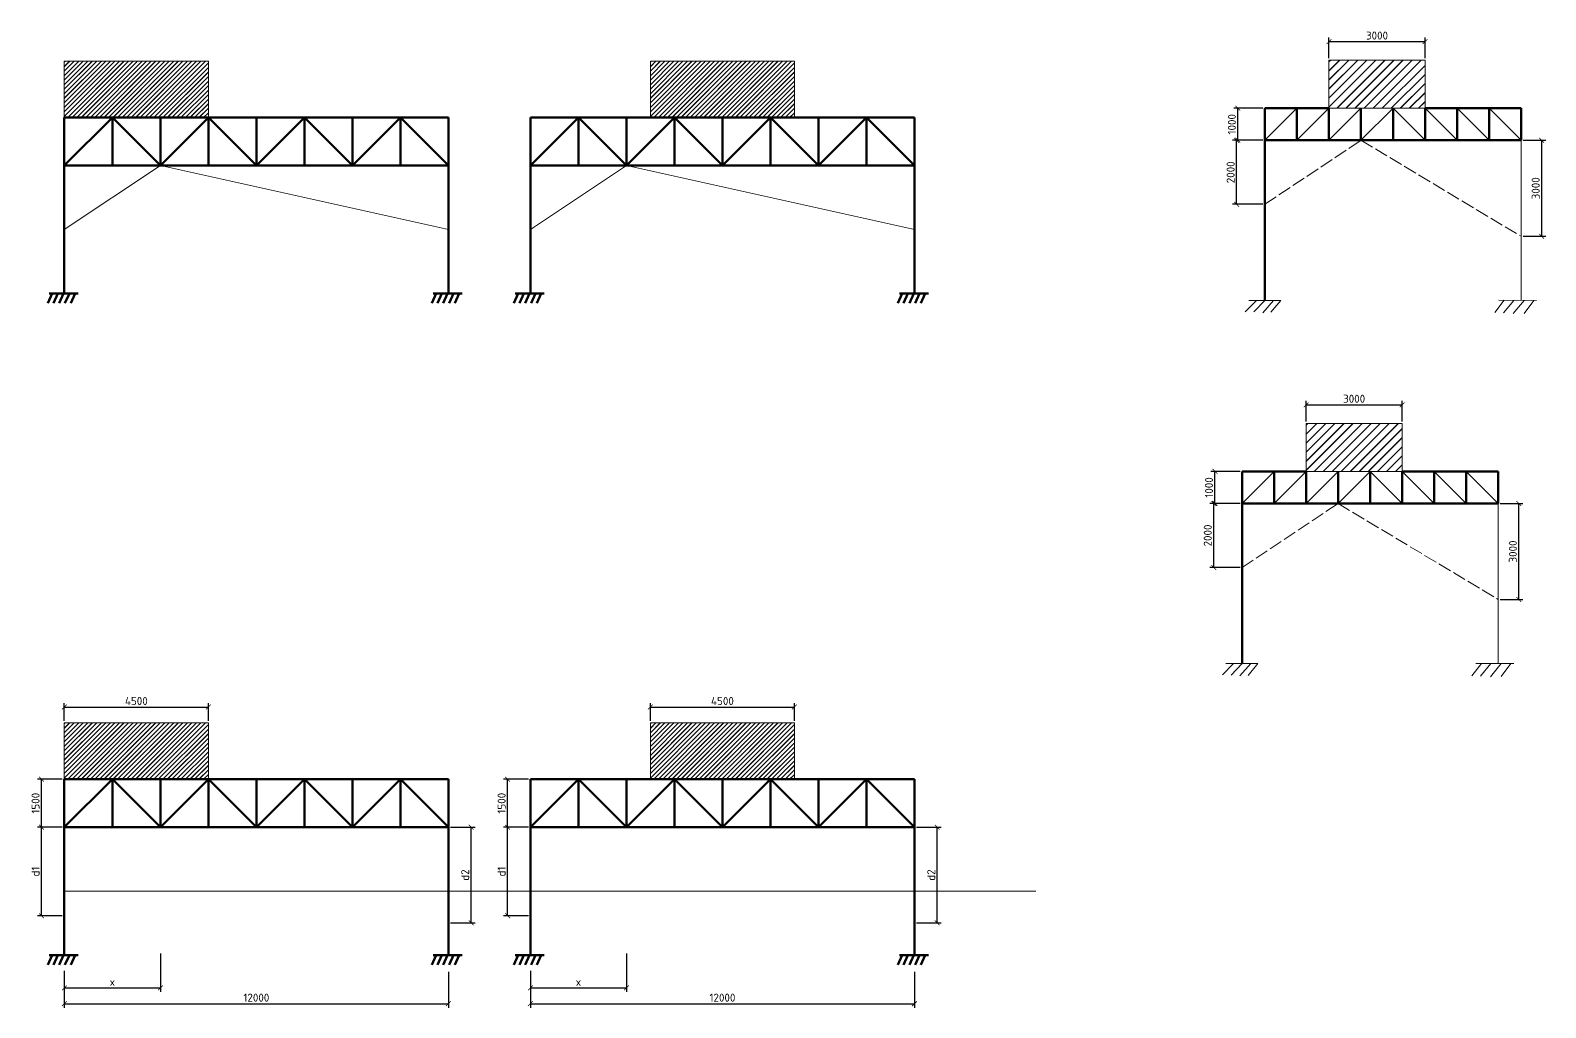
# Model space of a CAD drawing. Header units: millimetres. Extents: x 0 to 4970, y -594 to 1412.
# Drawn here: x 2121.5 to 2595, y 696 to 1001.3 of the extents above; entities that cross this region are included whole.
import ezdxf

# ---------------------------------------------------------------- set-up
doc = ezdxf.new("R2010")
doc.units = ezdxf.units.MM
doc.header["$LTSCALE"] = 0.35
doc.header["$PDMODE"] = 3
doc.linetypes.add('ACAD_ISO02W100', pattern=[15, 12, -3])
doc.layers.get('0').update_dxf_attribs({"lineweight": 50})
doc.layers.add('0.35', color=7, linetype='Continuous', lineweight=35)
doc.layers.add('Kich Thuoc', color=1, linetype='Continuous', lineweight=20)
doc.styles.get("Standard").update_dxf_attribs({"font": 'isocpeur.ttf'})
doc.dimstyles.new('Dim100', dxfattribs={"dimtxt": 2.5, "dimasz": 1.5, "dimexe": 1.25, "dimexo": 0.625, "dimtad": 1, "dimlfac": 100, "dimtxsty": 'Standard', "dimblk": 'ARCHTICK', "dimcen": 2.5, "dimadec": 0, "dimazin": 0, "dimtfac": 1, "dimtmove": 0, "dimatfit": 3, "dimfxl": 1, "dimarcsym": 0})

# ---------------------------------------------------------------- blocks, each defined once
blk = doc.blocks.new('_ArchTick')
at = {"color": 0, "linetype": 'ByBlock', "const_width": 0.15}
blk.add_lwpolyline([(-0.5, -0.5), (0.5, 0.5)], dxfattribs=at)
blk = doc.blocks.new('*D2479')
at = {"layer": 'Defpoints', "color": 0}
for p in [(2125.06, 767.37), (2132.17, 767.37), (2132.17, 752.37)]:
    blk.add_point(p, dxfattribs=at)
at = {"layer": 'Kich Thuoc', "color": 0, "lineweight": -2}
for p, q in [((2131.54, 767.37), (2123.81, 767.37)), ((2125.06, 752.37), (2125.06, 767.37)), ((2131.54, 752.37), (2123.81, 752.37))]:
    blk.add_line(p, q, dxfattribs=at)
at = {"layer": 'Kich Thuoc', "color": 0, "lineweight": -2, "xscale": 1.5, "yscale": 1.5, "zscale": 1.5}
for p, rotation in [((2125.06, 767.37), 90), ((2125.06, 752.37), 270)]:
    blk.add_blockref('_ArchTick', p, dxfattribs=dict(at, rotation=rotation))
at = {"layer": 'Kich Thuoc', "color": 0, "insert": (2123.18, 759.87), "char_height": 2.5, "attachment_point": 5, "rotation": 90}
blk.add_mtext('1500', dxfattribs=at)
blk = doc.blocks.new('*D2474')
at = {"layer": 'Defpoints', "color": 0}
for p in [(2132.17, 707.86), (2252.17, 707.86), (2252.17, 697.24)]:
    blk.add_point(p, dxfattribs=at)
at = {"layer": 'Kich Thuoc', "color": 0, "lineweight": -2}
for p, q in [((2132.17, 707.23), (2132.17, 695.99)), ((2252.17, 707.23), (2252.17, 695.99)), ((2132.17, 697.24), (2252.17, 697.24))]:
    blk.add_line(p, q, dxfattribs=at)
at = {"layer": 'Kich Thuoc', "color": 0, "lineweight": -2, "xscale": 1.5, "yscale": 1.5, "zscale": 1.5, "rotation": 180}
blk.add_blockref('_ArchTick', (2132.17, 697.24), dxfattribs=at)
at = {"layer": 'Kich Thuoc', "color": 0, "lineweight": -2, "xscale": 1.5, "yscale": 1.5, "zscale": 1.5}
blk.add_blockref('_ArchTick', (2252.17, 697.24), dxfattribs=at)
at = {"layer": 'Kich Thuoc', "color": 0, "insert": (2192.17, 699.12), "char_height": 2.5, "attachment_point": 5}
blk.add_mtext('12000', dxfattribs=at)
blk = doc.blocks.new('*D2475')
at = {"layer": 'Defpoints', "color": 0}
for p in [(2125.06, 752.37), (2132.17, 752.37), (2132.17, 724.7)]:
    blk.add_point(p, dxfattribs=at)
at = {"layer": 'Kich Thuoc', "color": 0, "lineweight": -2}
for p, q in [((2131.54, 752.37), (2123.81, 752.37)), ((2125.06, 724.7), (2125.06, 752.37)), ((2131.54, 724.7), (2123.81, 724.7))]:
    blk.add_line(p, q, dxfattribs=at)
at = {"layer": 'Kich Thuoc', "color": 0, "lineweight": -2, "xscale": 1.5, "yscale": 1.5, "zscale": 1.5}
for p, rotation in [((2125.06, 752.37), 90), ((2125.06, 724.7), 270)]:
    blk.add_blockref('_ArchTick', p, dxfattribs=dict(at, rotation=rotation))
at = {"layer": 'Kich Thuoc', "color": 0, "insert": (2123.18, 738.53), "char_height": 2.5, "attachment_point": 5, "rotation": 90}
blk.add_mtext('d1', dxfattribs=at)
blk = doc.blocks.new('*D2476')
at = {"layer": 'Defpoints', "color": 0}
for p in [(2162.17, 713.55), (2132.17, 708.13), (2162.17, 702.19)]:
    blk.add_point(p, dxfattribs=at)
at = {"layer": 'Kich Thuoc', "color": 0, "lineweight": -2}
for p, q in [((2162.17, 712.92), (2162.17, 700.94)), ((2132.17, 707.5), (2132.17, 700.94)), ((2132.17, 702.19), (2162.17, 702.19))]:
    blk.add_line(p, q, dxfattribs=at)
at = {"layer": 'Kich Thuoc', "color": 0, "lineweight": -2, "xscale": 1.5, "yscale": 1.5, "zscale": 1.5, "rotation": 180}
blk.add_blockref('_ArchTick', (2132.17, 702.19), dxfattribs=at)
at = {"layer": 'Kich Thuoc', "color": 0, "lineweight": -2, "xscale": 1.5, "yscale": 1.5, "zscale": 1.5}
blk.add_blockref('_ArchTick', (2162.17, 702.19), dxfattribs=at)
at = {"layer": 'Kich Thuoc', "color": 0, "insert": (2147.17, 704.06), "char_height": 2.5, "attachment_point": 5}
blk.add_mtext('x', dxfattribs=at)
blk = doc.blocks.new('*D2477')
at = {"layer": 'Defpoints', "color": 0}
for p in [(2252.17, 752.37), (2259.28, 752.37), (2252.17, 722.49)]:
    blk.add_point(p, dxfattribs=at)
at = {"layer": 'Kich Thuoc', "color": 0, "lineweight": -2}
for p, q in [((2252.79, 752.37), (2260.53, 752.37)), ((2259.28, 722.49), (2259.28, 752.37)), ((2252.79, 722.49), (2260.53, 722.49))]:
    blk.add_line(p, q, dxfattribs=at)
at = {"layer": 'Kich Thuoc', "color": 0, "lineweight": -2, "xscale": 1.5, "yscale": 1.5, "zscale": 1.5}
for p, rotation in [((2259.28, 752.37), 90), ((2259.28, 722.49), 270)]:
    blk.add_blockref('_ArchTick', p, dxfattribs=dict(at, rotation=rotation))
at = {"layer": 'Kich Thuoc', "color": 0, "insert": (2257.41, 737.43), "char_height": 2.5, "attachment_point": 5, "rotation": 90}
blk.add_mtext('d2', dxfattribs=at)
blk = doc.blocks.new('*D2478')
at = {"layer": 'Defpoints', "color": 0}
for p in [(2177.17, 789.92), (2132.17, 784.94), (2177.17, 784.94)]:
    blk.add_point(p, dxfattribs=at)
at = {"layer": 'Kich Thuoc', "color": 0, "lineweight": -2}
for p, q in [((2132.17, 785.56), (2132.17, 791.17)), ((2177.17, 785.56), (2177.17, 791.17)), ((2132.17, 789.92), (2177.17, 789.92))]:
    blk.add_line(p, q, dxfattribs=at)
at = {"layer": 'Kich Thuoc', "color": 0, "lineweight": -2, "xscale": 1.5, "yscale": 1.5, "zscale": 1.5, "rotation": 180}
blk.add_blockref('_ArchTick', (2132.17, 789.92), dxfattribs=at)
at = {"layer": 'Kich Thuoc', "color": 0, "lineweight": -2, "xscale": 1.5, "yscale": 1.5, "zscale": 1.5}
blk.add_blockref('_ArchTick', (2177.17, 789.92), dxfattribs=at)
at = {"layer": 'Kich Thuoc', "color": 0, "insert": (2154.67, 791.8), "char_height": 2.5, "attachment_point": 5}
blk.add_mtext('4500', dxfattribs=at)
blk = doc.blocks.new('*D2484')
at = {"layer": 'Defpoints', "color": 0}
for p in [(2270.68, 767.37), (2277.79, 767.37), (2277.79, 752.37)]:
    blk.add_point(p, dxfattribs=at)
at = {"layer": 'Kich Thuoc', "color": 0, "lineweight": -2}
for p, q in [((2277.17, 767.37), (2269.43, 767.37)), ((2270.68, 752.37), (2270.68, 767.37)), ((2277.17, 752.37), (2269.43, 752.37))]:
    blk.add_line(p, q, dxfattribs=at)
at = {"layer": 'Kich Thuoc', "color": 0, "lineweight": -2, "xscale": 1.5, "yscale": 1.5, "zscale": 1.5}
for p, rotation in [((2270.68, 767.37), 90), ((2270.68, 752.37), 270)]:
    blk.add_blockref('_ArchTick', p, dxfattribs=dict(at, rotation=rotation))
at = {"layer": 'Kich Thuoc', "color": 0, "insert": (2268.8, 759.87), "char_height": 2.5, "attachment_point": 5, "rotation": 90}
blk.add_mtext('1500', dxfattribs=at)
blk = doc.blocks.new('*D2480')
at = {"layer": 'Defpoints', "color": 0}
for p in [(2277.79, 707.86), (2397.79, 707.86), (2397.79, 697.24)]:
    blk.add_point(p, dxfattribs=at)
at = {"layer": 'Kich Thuoc', "color": 0, "lineweight": -2}
for p, q in [((2277.79, 707.23), (2277.79, 695.99)), ((2397.79, 707.23), (2397.79, 695.99)), ((2277.79, 697.24), (2397.79, 697.24))]:
    blk.add_line(p, q, dxfattribs=at)
at = {"layer": 'Kich Thuoc', "color": 0, "lineweight": -2, "xscale": 1.5, "yscale": 1.5, "zscale": 1.5, "rotation": 180}
blk.add_blockref('_ArchTick', (2277.79, 697.24), dxfattribs=at)
at = {"layer": 'Kich Thuoc', "color": 0, "lineweight": -2, "xscale": 1.5, "yscale": 1.5, "zscale": 1.5}
blk.add_blockref('_ArchTick', (2397.79, 697.24), dxfattribs=at)
at = {"layer": 'Kich Thuoc', "color": 0, "insert": (2337.79, 699.12), "char_height": 2.5, "attachment_point": 5}
blk.add_mtext('12000', dxfattribs=at)
blk = doc.blocks.new('*D2481')
at = {"layer": 'Defpoints', "color": 0}
for p in [(2270.68, 752.37), (2277.79, 752.37), (2277.79, 724.7)]:
    blk.add_point(p, dxfattribs=at)
at = {"layer": 'Kich Thuoc', "color": 0, "lineweight": -2}
for p, q in [((2277.17, 752.37), (2269.43, 752.37)), ((2270.68, 724.7), (2270.68, 752.37)), ((2277.17, 724.7), (2269.43, 724.7))]:
    blk.add_line(p, q, dxfattribs=at)
at = {"layer": 'Kich Thuoc', "color": 0, "lineweight": -2, "xscale": 1.5, "yscale": 1.5, "zscale": 1.5}
for p, rotation in [((2270.68, 752.37), 90), ((2270.68, 724.7), 270)]:
    blk.add_blockref('_ArchTick', p, dxfattribs=dict(at, rotation=rotation))
at = {"layer": 'Kich Thuoc', "color": 0, "insert": (2268.8, 738.53), "char_height": 2.5, "attachment_point": 5, "rotation": 90}
blk.add_mtext('d1', dxfattribs=at)
blk = doc.blocks.new('*D2482')
at = {"layer": 'Defpoints', "color": 0}
for p in [(2307.79, 713.55), (2277.79, 708.13), (2307.79, 702.19)]:
    blk.add_point(p, dxfattribs=at)
at = {"layer": 'Kich Thuoc', "color": 0, "lineweight": -2}
for p, q in [((2307.79, 712.92), (2307.79, 700.94)), ((2277.79, 707.5), (2277.79, 700.94)), ((2277.79, 702.19), (2307.79, 702.19))]:
    blk.add_line(p, q, dxfattribs=at)
at = {"layer": 'Kich Thuoc', "color": 0, "lineweight": -2, "xscale": 1.5, "yscale": 1.5, "zscale": 1.5, "rotation": 180}
blk.add_blockref('_ArchTick', (2277.79, 702.19), dxfattribs=at)
at = {"layer": 'Kich Thuoc', "color": 0, "lineweight": -2, "xscale": 1.5, "yscale": 1.5, "zscale": 1.5}
blk.add_blockref('_ArchTick', (2307.79, 702.19), dxfattribs=at)
at = {"layer": 'Kich Thuoc', "color": 0, "insert": (2292.79, 704.06), "char_height": 2.5, "attachment_point": 5}
blk.add_mtext('x', dxfattribs=at)
blk = doc.blocks.new('*D2483')
at = {"layer": 'Defpoints', "color": 0}
for p in [(2397.79, 752.37), (2404.91, 752.37), (2397.79, 722.49)]:
    blk.add_point(p, dxfattribs=at)
at = {"layer": 'Kich Thuoc', "color": 0, "lineweight": -2}
for p, q in [((2398.42, 752.37), (2406.16, 752.37)), ((2404.91, 722.49), (2404.91, 752.37)), ((2398.42, 722.49), (2406.16, 722.49))]:
    blk.add_line(p, q, dxfattribs=at)
at = {"layer": 'Kich Thuoc', "color": 0, "lineweight": -2, "xscale": 1.5, "yscale": 1.5, "zscale": 1.5}
for p, rotation in [((2404.91, 752.37), 90), ((2404.91, 722.49), 270)]:
    blk.add_blockref('_ArchTick', p, dxfattribs=dict(at, rotation=rotation))
at = {"layer": 'Kich Thuoc', "color": 0, "insert": (2403.03, 737.43), "char_height": 2.5, "attachment_point": 5, "rotation": 90}
blk.add_mtext('d2', dxfattribs=at)
blk = doc.blocks.new('*D2485')
at = {"layer": 'Defpoints', "color": 0}
for p in [(2360.29, 789.92), (2315.29, 784.94), (2360.29, 784.94)]:
    blk.add_point(p, dxfattribs=at)
at = {"layer": 'Kich Thuoc', "color": 0, "lineweight": -2}
for p, q in [((2315.29, 785.56), (2315.29, 791.17)), ((2360.29, 785.56), (2360.29, 791.17)), ((2315.29, 789.92), (2360.29, 789.92))]:
    blk.add_line(p, q, dxfattribs=at)
at = {"layer": 'Kich Thuoc', "color": 0, "lineweight": -2, "xscale": 1.5, "yscale": 1.5, "zscale": 1.5, "rotation": 180}
blk.add_blockref('_ArchTick', (2315.29, 789.92), dxfattribs=at)
at = {"layer": 'Kich Thuoc', "color": 0, "lineweight": -2, "xscale": 1.5, "yscale": 1.5, "zscale": 1.5}
blk.add_blockref('_ArchTick', (2360.29, 789.92), dxfattribs=at)
at = {"layer": 'Kich Thuoc', "color": 0, "insert": (2337.79, 791.8), "char_height": 2.5, "attachment_point": 5}
blk.add_mtext('4500', dxfattribs=at)
blk = doc.blocks.new('*D2511')
at = {"layer": 'Defpoints', "color": 0}
for p in [(2557.3, 997.8), (2527.3, 991.96), (2557.3, 991.96)]:
    blk.add_point(p, dxfattribs=at)
at = {"layer": 'Kich Thuoc', "color": 0, "lineweight": -2}
for p, q in [((2527.3, 992.58), (2527.3, 999.05)), ((2557.3, 992.58), (2557.3, 999.05)), ((2527.3, 997.8), (2557.3, 997.8))]:
    blk.add_line(p, q, dxfattribs=at)
at = {"layer": 'Kich Thuoc', "color": 0, "lineweight": -2, "xscale": 1.5, "yscale": 1.5, "zscale": 1.5, "rotation": 180}
blk.add_blockref('_ArchTick', (2527.3, 997.8), dxfattribs=at)
at = {"layer": 'Kich Thuoc', "color": 0, "lineweight": -2, "xscale": 1.5, "yscale": 1.5, "zscale": 1.5}
blk.add_blockref('_ArchTick', (2557.3, 997.8), dxfattribs=at)
at = {"layer": 'Kich Thuoc', "color": 0, "insert": (2542.3, 999.67), "char_height": 2.5, "attachment_point": 5}
blk.add_mtext('3000', dxfattribs=at)
blk = doc.blocks.new('*D2512')
at = {"layer": 'Defpoints', "color": 0}
for p in [(2498.82, 976.96), (2507.3, 976.96), (2507.3, 966.96)]:
    blk.add_point(p, dxfattribs=at)
at = {"layer": 'Kich Thuoc', "color": 0, "lineweight": -2}
for p, q in [((2506.68, 976.96), (2497.57, 976.96)), ((2498.82, 966.96), (2498.82, 976.96)), ((2506.68, 966.96), (2497.57, 966.96))]:
    blk.add_line(p, q, dxfattribs=at)
at = {"layer": 'Kich Thuoc', "color": 0, "lineweight": -2, "xscale": 1.5, "yscale": 1.5, "zscale": 1.5}
for p, rotation in [((2498.82, 976.96), 90), ((2498.82, 966.96), 270)]:
    blk.add_blockref('_ArchTick', p, dxfattribs=dict(at, rotation=rotation))
at = {"layer": 'Kich Thuoc', "color": 0, "insert": (2496.95, 971.96), "char_height": 2.5, "attachment_point": 5, "rotation": 90}
blk.add_mtext('1000', dxfattribs=at)
blk = doc.blocks.new('*D2515')
at = {"layer": 'Defpoints', "color": 0}
for p in [(2587.3, 966.96), (2593.76, 966.96), (2587.3, 936.96)]:
    blk.add_point(p, dxfattribs=at)
at = {"layer": 'Kich Thuoc', "color": 0, "lineweight": -2}
for p, q in [((2587.93, 966.96), (2595.01, 966.96)), ((2593.76, 936.96), (2593.76, 966.96)), ((2587.93, 936.96), (2595.01, 936.96))]:
    blk.add_line(p, q, dxfattribs=at)
at = {"layer": 'Kich Thuoc', "color": 0, "lineweight": -2, "xscale": 1.5, "yscale": 1.5, "zscale": 1.5}
for p, rotation in [((2593.76, 966.96), 90), ((2593.76, 936.96), 270)]:
    blk.add_blockref('_ArchTick', p, dxfattribs=dict(at, rotation=rotation))
at = {"layer": 'Kich Thuoc', "color": 0, "insert": (2591.88, 951.96), "char_height": 2.5, "attachment_point": 5, "rotation": 90}
blk.add_mtext('3000', dxfattribs=at)
blk = doc.blocks.new('*D2519')
at = {"layer": 'Defpoints', "color": 0}
for p in [(2498.44, 966.96), (2507.3, 966.96), (2507.3, 946.96)]:
    blk.add_point(p, dxfattribs=at)
at = {"layer": 'Kich Thuoc', "color": 0, "lineweight": -2}
for p, q in [((2506.68, 966.96), (2497.19, 966.96)), ((2498.44, 946.96), (2498.44, 966.96)), ((2506.68, 946.96), (2497.19, 946.96))]:
    blk.add_line(p, q, dxfattribs=at)
at = {"layer": 'Kich Thuoc', "color": 0, "lineweight": -2, "xscale": 1.5, "yscale": 1.5, "zscale": 1.5}
for p, rotation in [((2498.44, 966.96), 90), ((2498.44, 946.96), 270)]:
    blk.add_blockref('_ArchTick', p, dxfattribs=dict(at, rotation=rotation))
at = {"layer": 'Kich Thuoc', "color": 0, "insert": (2496.57, 956.96), "char_height": 2.5, "attachment_point": 5, "rotation": 90}
blk.add_mtext('2000', dxfattribs=at)
blk = doc.blocks.new('*D2534')
at = {"layer": 'Defpoints', "color": 0}
for p in [(2550.16, 884.34), (2520.16, 878.5), (2550.16, 878.5)]:
    blk.add_point(p, dxfattribs=at)
at = {"layer": 'Kich Thuoc', "color": 0, "lineweight": -2}
for p, q in [((2520.16, 879.13), (2520.16, 885.59)), ((2550.16, 879.13), (2550.16, 885.59)), ((2520.16, 884.34), (2550.16, 884.34))]:
    blk.add_line(p, q, dxfattribs=at)
at = {"layer": 'Kich Thuoc', "color": 0, "lineweight": -2, "xscale": 1.5, "yscale": 1.5, "zscale": 1.5, "rotation": 180}
blk.add_blockref('_ArchTick', (2520.16, 884.34), dxfattribs=at)
at = {"layer": 'Kich Thuoc', "color": 0, "lineweight": -2, "xscale": 1.5, "yscale": 1.5, "zscale": 1.5}
blk.add_blockref('_ArchTick', (2550.16, 884.34), dxfattribs=at)
at = {"layer": 'Kich Thuoc', "color": 0, "insert": (2535.16, 886.22), "char_height": 2.5, "attachment_point": 5}
blk.add_mtext('3000', dxfattribs=at)
blk = doc.blocks.new('*D2535')
at = {"layer": 'Defpoints', "color": 0}
for p in [(2491.68, 863.5), (2500.16, 863.5), (2500.16, 853.5)]:
    blk.add_point(p, dxfattribs=at)
at = {"layer": 'Kich Thuoc', "color": 0, "lineweight": -2}
for p, q in [((2499.53, 863.5), (2490.43, 863.5)), ((2491.68, 853.5), (2491.68, 863.5)), ((2499.53, 853.5), (2490.43, 853.5))]:
    blk.add_line(p, q, dxfattribs=at)
at = {"layer": 'Kich Thuoc', "color": 0, "lineweight": -2, "xscale": 1.5, "yscale": 1.5, "zscale": 1.5}
for p, rotation in [((2491.68, 863.5), 90), ((2491.68, 853.5), 270)]:
    blk.add_blockref('_ArchTick', p, dxfattribs=dict(at, rotation=rotation))
at = {"layer": 'Kich Thuoc', "color": 0, "insert": (2489.8, 858.5), "char_height": 2.5, "attachment_point": 5, "rotation": 90}
blk.add_mtext('1000', dxfattribs=at)
blk = doc.blocks.new('*D2536')
at = {"layer": 'Defpoints', "color": 0}
for p in [(2580.16, 853.5), (2586.61, 853.5), (2580.16, 823.5)]:
    blk.add_point(p, dxfattribs=at)
at = {"layer": 'Kich Thuoc', "color": 0, "lineweight": -2}
for p, q in [((2580.78, 853.5), (2587.86, 853.5)), ((2586.61, 823.5), (2586.61, 853.5)), ((2580.78, 823.5), (2587.86, 823.5))]:
    blk.add_line(p, q, dxfattribs=at)
at = {"layer": 'Kich Thuoc', "color": 0, "lineweight": -2, "xscale": 1.5, "yscale": 1.5, "zscale": 1.5}
for p, rotation in [((2586.61, 853.5), 90), ((2586.61, 823.5), 270)]:
    blk.add_blockref('_ArchTick', p, dxfattribs=dict(at, rotation=rotation))
at = {"layer": 'Kich Thuoc', "color": 0, "insert": (2584.74, 838.5), "char_height": 2.5, "attachment_point": 5, "rotation": 90}
blk.add_mtext('3000', dxfattribs=at)
blk = doc.blocks.new('*D2537')
at = {"layer": 'Defpoints', "color": 0}
for p in [(2491.3, 853.5), (2500.16, 853.5), (2500.16, 833.5)]:
    blk.add_point(p, dxfattribs=at)
at = {"layer": 'Kich Thuoc', "color": 0, "lineweight": -2}
for p, q in [((2499.53, 853.5), (2490.05, 853.5)), ((2491.3, 833.5), (2491.3, 853.5)), ((2499.53, 833.5), (2490.05, 833.5))]:
    blk.add_line(p, q, dxfattribs=at)
at = {"layer": 'Kich Thuoc', "color": 0, "lineweight": -2, "xscale": 1.5, "yscale": 1.5, "zscale": 1.5}
for p, rotation in [((2491.3, 853.5), 90), ((2491.3, 833.5), 270)]:
    blk.add_blockref('_ArchTick', p, dxfattribs=dict(at, rotation=rotation))
at = {"layer": 'Kich Thuoc', "color": 0, "insert": (2489.42, 843.5), "char_height": 2.5, "attachment_point": 5, "rotation": 90}
blk.add_mtext('2000', dxfattribs=at)

msp = doc.modelspace()

# ---------------------------------------------------------------- hatches: boundary and pattern name
at = {"layer": 'Kich Thuoc'}
h = msp.add_hatch(dxfattribs=at)
h.set_pattern_fill('JIS_LC_20', color=0, scale=0.05, style=0)
h.set_pattern_definition([(45, (709.6697, 206.6942), (-0.7071068, 0.7071068), []), (45, (709.6897, 206.6942), (-0.7071068, 0.7071068), [])])
h.paths.add_polyline_path([(2177.168761, 991.632823), (2132.168761, 991.632823), (2132.168761, 974.063153), (2177.168761, 974.063153)])
h = msp.add_hatch(dxfattribs=at)
h.set_pattern_fill('JIS_LC_20', color=0, scale=0.05, style=0)
h.set_pattern_definition([(45, (892.7928, 206.6942), (-0.7071068, 0.7071068), []), (45, (892.8128, 206.6942), (-0.7071068, 0.7071068), [])])
h.paths.add_polyline_path([(2360.291788, 991.632823), (2315.291788, 991.632823), (2315.291788, 974.063153), (2360.291788, 974.063153)])
h = msp.add_hatch(dxfattribs=at)
h.set_pattern_fill('JIS_LC_20', color=0, scale=0.1, style=0)
h.paths.add_polyline_path([(2527.301706, 976.958257), (2527.301706, 991.958257), (2557.301706, 991.958257), (2557.301706, 976.958257)])
h = msp.add_hatch(dxfattribs=at)
h.set_pattern_fill('JIS_LC_20', color=0, scale=0.1, style=0)
h.set_pattern_definition([(45, (-7.145, -113.4542), (-1.4142136, 1.4142136), []), (45, (-7.105, -113.4542), (-1.4142136, 1.4142136), [])])
h.paths.add_polyline_path([(2520.156726, 863.504047), (2520.156726, 878.504047), (2550.156726, 878.504047), (2550.156726, 863.504047)])
h = msp.add_hatch(dxfattribs=at)
h.set_pattern_fill('JIS_LC_20', color=0, scale=0.05, style=0)
h.set_pattern_definition([(45, (709.6697, 0), (-0.7071068, 0.7071068), []), (45, (709.6897, 0), (-0.7071068, 0.7071068), [])])
h.paths.add_polyline_path([(2177.168761, 784.938581), (2132.168761, 784.938581), (2132.168761, 767.36891), (2177.168761, 767.36891)])
h = msp.add_hatch(dxfattribs=at)
h.set_pattern_fill('JIS_LC_20', color=0, scale=0.05, style=0)
h.set_pattern_definition([(45, (892.7928, 1e-13), (-0.7071068, 0.7071068), []), (45, (892.8128, 1e-13), (-0.7071068, 0.7071068), [])])
h.paths.add_polyline_path([(2360.291788, 784.938581), (2315.291788, 784.938581), (2315.291788, 767.36891), (2360.291788, 767.36891)])

# ---------------------------------------------------------------- linework, layer by layer
at = {"layer": '0.35', "color": 0, "lineweight": 200}
for p, q in [((2132.168761, 959.063153), (2132.168761, 974.063153)), ((2132.168761, 974.063153), (2252.168761, 974.063153)), ((2132.168761, 959.063153), (2147.168761, 974.063153)), ((2147.168761, 959.063153), (2147.168761, 974.063153)), ((2147.168761, 974.063153), (2162.168761, 959.063153)), ((2162.168761, 959.063153), (2162.168761, 974.063153)), ((2162.168761, 959.063153), (2177.168761, 974.063153)), ((2177.168761, 959.063153), (2177.168761, 974.063153)), ((2177.168761, 974.063153), (2192.168761, 959.063153)), ((2192.168761, 959.063153), (2192.168761, 974.063153)), ((2192.168761, 959.063153), (2207.168761, 974.063153)), ((2207.168761, 959.063153), (2207.168761, 974.063153)), ((2207.168761, 974.063153), (2222.168761, 959.063153)), ((2222.168761, 959.063153), (2222.168761, 974.063153)), ((2222.168761, 959.063153), (2237.168761, 974.063153)), ((2237.168761, 959.063153), (2237.168761, 974.063153)), ((2237.168761, 974.063153), (2252.168761, 959.063153)), ((2252.168761, 974.063153), (2252.168761, 919.063153)), ((2277.791788, 959.063153), (2277.791788, 974.063153)), ((2277.791788, 974.063153), (2397.791788, 974.063153)), ((2277.791788, 959.063153), (2292.791788, 974.063153)), ((2292.791788, 959.063153), (2292.791788, 974.063153)), ((2292.791788, 974.063153), (2307.791788, 959.063153)), ((2307.791788, 959.063153), (2307.791788, 974.063153)), ((2307.791788, 959.063153), (2322.791788, 974.063153)), ((2322.791788, 959.063153), (2322.791788, 974.063153)), ((2322.791788, 974.063153), (2337.791788, 959.063153)), ((2337.791788, 959.063153), (2337.791788, 974.063153)), ((2337.791788, 959.063153), (2352.791788, 974.063153)), ((2352.791788, 959.063153), (2352.791788, 974.063153)), ((2352.791788, 974.063153), (2367.791788, 959.063153)), ((2367.791788, 959.063153), (2367.791788, 974.063153)), ((2367.791788, 959.063153), (2382.791788, 974.063153)), ((2382.791788, 959.063153), (2382.791788, 974.063153)), ((2382.791788, 974.063153), (2397.791788, 959.063153)), ((2397.791788, 974.063153), (2397.791788, 919.063153)), ((2132.168761, 919.063153), (2132.168761, 959.063153)), ((2132.168761, 959.063153), (2252.168761, 959.063153)), ((2277.791788, 919.063153), (2277.791788, 959.063153)), ((2277.791788, 959.063153), (2397.791788, 959.063153)), ((2126.97278, 916.101555), (2128.334694, 919.063153)), ((2127.444394, 919.063153), (2136.511278, 919.063153)), ((2128.77278, 916.101555), (2130.134694, 919.063153)), ((2130.57278, 916.101555), (2131.934694, 919.063153)), ((2132.37278, 916.101555), (2133.734694, 919.063153)), ((2134.17278, 916.101555), (2135.534694, 919.063153)), ((2246.97278, 916.101555), (2248.334694, 919.063153)), ((2247.444394, 919.063153), (2256.511278, 919.063153)), ((2248.77278, 916.101555), (2250.134694, 919.063153)), ((2250.57278, 916.101555), (2251.934694, 919.063153)), ((2252.37278, 916.101555), (2253.734694, 919.063153)), ((2254.17278, 916.101555), (2255.534694, 919.063153)), ((2272.595807, 916.101555), (2273.957721, 919.063153)), ((2273.067422, 919.063153), (2282.134305, 919.063153)), ((2274.395807, 916.101555), (2275.757721, 919.063153)), ((2276.195807, 916.101555), (2277.557721, 919.063153)), ((2277.995807, 916.101555), (2279.357721, 919.063153)), ((2279.795807, 916.101555), (2281.157721, 919.063153)), ((2392.595807, 916.101555), (2393.957721, 919.063153)), ((2393.067422, 919.063153), (2402.134305, 919.063153)), ((2394.395807, 916.101555), (2395.757721, 919.063153)), ((2396.195807, 916.101555), (2397.557721, 919.063153)), ((2397.995807, 916.101555), (2399.357721, 919.063153)), ((2399.795807, 916.101555), (2401.157721, 919.063153)), ((2132.168761, 752.36891), (2132.168761, 767.36891)), ((2132.168761, 767.36891), (2252.168761, 767.36891)), ((2132.168761, 752.36891), (2147.168761, 767.36891)), ((2147.168761, 752.36891), (2147.168761, 767.36891)), ((2147.168761, 767.36891), (2162.168761, 752.36891)), ((2162.168761, 752.36891), (2162.168761, 767.36891)), ((2162.168761, 752.36891), (2177.168761, 767.36891)), ((2177.168761, 752.36891), (2177.168761, 767.36891)), ((2177.168761, 767.36891), (2192.168761, 752.36891)), ((2192.168761, 752.36891), (2192.168761, 767.36891)), ((2192.168761, 752.36891), (2207.168761, 767.36891)), ((2207.168761, 752.36891), (2207.168761, 767.36891)), ((2207.168761, 767.36891), (2222.168761, 752.36891)), ((2222.168761, 752.36891), (2222.168761, 767.36891)), ((2222.168761, 752.36891), (2237.168761, 767.36891)), ((2237.168761, 752.36891), (2237.168761, 767.36891)), ((2237.168761, 767.36891), (2252.168761, 752.36891)), ((2252.168761, 767.36891), (2252.168761, 712.36891)), ((2277.791788, 752.36891), (2277.791788, 767.36891)), ((2277.791788, 767.36891), (2397.791788, 767.36891)), ((2277.791788, 752.36891), (2292.791788, 767.36891)), ((2292.791788, 752.36891), (2292.791788, 767.36891)), ((2292.791788, 767.36891), (2307.791788, 752.36891)), ((2307.791788, 752.36891), (2307.791788, 767.36891)), ((2307.791788, 752.36891), (2322.791788, 767.36891)), ((2322.791788, 752.36891), (2322.791788, 767.36891)), ((2322.791788, 767.36891), (2337.791788, 752.36891)), ((2337.791788, 752.36891), (2337.791788, 767.36891)), ((2337.791788, 752.36891), (2352.791788, 767.36891)), ((2352.791788, 752.36891), (2352.791788, 767.36891)), ((2352.791788, 767.36891), (2367.791788, 752.36891)), ((2367.791788, 752.36891), (2367.791788, 767.36891)), ((2367.791788, 752.36891), (2382.791788, 767.36891)), ((2382.791788, 752.36891), (2382.791788, 767.36891)), ((2382.791788, 767.36891), (2397.791788, 752.36891)), ((2397.791788, 767.36891), (2397.791788, 712.36891)), ((2132.168761, 712.36891), (2132.168761, 752.36891)), ((2132.168761, 752.36891), (2252.168761, 752.36891)), ((2277.791788, 712.36891), (2277.791788, 752.36891)), ((2277.791788, 752.36891), (2397.791788, 752.36891)), ((2126.97278, 709.407313), (2128.334694, 712.36891)), ((2127.444394, 712.36891), (2136.511278, 712.36891)), ((2128.77278, 709.407313), (2130.134694, 712.36891)), ((2130.57278, 709.407313), (2131.934694, 712.36891)), ((2132.37278, 709.407313), (2133.734694, 712.36891)), ((2134.17278, 709.407313), (2135.534694, 712.36891)), ((2246.97278, 709.407313), (2248.334694, 712.36891)), ((2247.444394, 712.36891), (2256.511278, 712.36891)), ((2248.77278, 709.407313), (2250.134694, 712.36891)), ((2250.57278, 709.407313), (2251.934694, 712.36891)), ((2252.37278, 709.407313), (2253.734694, 712.36891)), ((2254.17278, 709.407313), (2255.534694, 712.36891)), ((2272.595807, 709.407313), (2273.957721, 712.36891)), ((2273.067422, 712.36891), (2282.134305, 712.36891)), ((2274.395807, 709.407313), (2275.757721, 712.36891)), ((2276.195807, 709.407313), (2277.557721, 712.36891)), ((2277.995807, 709.407313), (2279.357721, 712.36891)), ((2279.795807, 709.407313), (2281.157721, 712.36891)), ((2392.595807, 709.407313), (2393.957721, 712.36891)), ((2393.067422, 712.36891), (2402.134305, 712.36891)), ((2394.395807, 709.407313), (2395.757721, 712.36891)), ((2396.195807, 709.407313), (2397.557721, 712.36891)), ((2397.995807, 709.407313), (2399.357721, 712.36891)), ((2399.795807, 709.407313), (2401.157721, 712.36891))]:
    msp.add_line(p, q, dxfattribs=at)
at = {"layer": 'Kich Thuoc', "color": 0}
for p, q in [((2177.168761, 991.632823), (2132.168761, 991.632823)), ((2132.168761, 991.632823), (2132.168761, 974.063153)), ((2177.168761, 974.063153), (2177.168761, 991.632823)), ((2360.291788, 991.632823), (2315.291788, 991.632823)), ((2315.291788, 991.632823), (2315.291788, 974.063153)), ((2360.291788, 974.063153), (2360.291788, 991.632823)), ((2527.301706, 976.958257), (2527.301706, 991.958257)), ((2527.301706, 991.958257), (2557.301706, 991.958257)), ((2557.301706, 991.958257), (2557.301706, 976.958257)), ((2507.301706, 966.958257), (2517.301706, 976.958257)), ((2517.301706, 966.958257), (2527.301706, 976.958257)), ((2527.301706, 976.958257), (2557.301706, 976.958257)), ((2527.301706, 966.958257), (2537.301706, 976.958257)), ((2537.301706, 966.958257), (2547.301706, 976.958257)), ((2557.301706, 966.958257), (2547.301706, 976.958257)), ((2567.301706, 966.958257), (2557.301706, 976.958257)), ((2577.301706, 966.958257), (2567.301706, 976.958257)), ((2587.301706, 966.958257), (2577.301706, 976.958257)), ((2147.168761, 974.063153), (2192.168761, 974.063153)), ((2147.168761, 974.063153), (2192.168761, 974.063153)), ((2292.791788, 974.063153), (2337.791788, 974.063153)), ((2292.791788, 974.063153), (2337.791788, 974.063153)), ((2507.301706, 966.958257), (2507.301706, 946.958257)), ((2587.301706, 966.958257), (2587.301706, 936.958257)), ((2132.168761, 939.063153), (2162.168761, 959.063153)), ((2162.168761, 959.063153), (2252.168761, 939.063153)), ((2277.791788, 939.063153), (2307.791788, 959.063153)), ((2307.791788, 959.063153), (2397.791788, 939.063153)), ((2587.301706, 916.969312), (2587.301706, 936.969312)), ((2501.133536, 913.400791), (2504.616151, 916.958257)), ((2502.263626, 916.958257), (2512.263626, 916.958257)), ((2507.301706, 916.958257), (2503.854894, 913.336173)), ((2506.606226, 913.069258), (2510.005928, 916.958257)), ((2509.176728, 913.235024), (2512.263626, 916.958257)), ((2579.122686, 913.124932), (2582.081445, 916.981196)), ((2580.355202, 916.985126), (2592.157902, 916.958257)), ((2581.834212, 913.042801), (2585.038726, 916.958257)), ((2584.874392, 912.796402), (2588.243251, 916.958257)), ((2588.243251, 912.878532), (2591.283443, 916.958257)), ((2520.156726, 863.504047), (2520.156726, 878.504047)), ((2520.156726, 878.504047), (2550.156726, 878.504047)), ((2550.156726, 878.504047), (2550.156726, 863.504047)), ((2500.156726, 853.504047), (2510.156726, 863.504047)), ((2510.156726, 853.504047), (2520.156726, 863.504047)), ((2520.156726, 863.504047), (2550.156726, 863.504047)), ((2520.156726, 853.504047), (2530.156726, 863.504047)), ((2530.156726, 853.504047), (2540.156726, 863.504047)), ((2550.156726, 853.504047), (2540.156726, 863.504047)), ((2560.156726, 853.504047), (2550.156726, 863.504047)), ((2570.156726, 853.504047), (2560.156726, 863.504047)), ((2580.156726, 853.504047), (2570.156726, 863.504047)), ((2500.156726, 853.504047), (2500.156726, 833.504047)), ((2580.156726, 853.504047), (2580.156726, 823.504047)), ((2580.156726, 803.515102), (2580.156726, 823.515102)), ((2493.988556, 799.946581), (2497.471171, 803.504047)), ((2495.118646, 803.504047), (2505.118646, 803.504047)), ((2500.156726, 803.504047), (2496.709915, 799.881963)), ((2499.461247, 799.615048), (2502.860949, 803.504047)), ((2502.031749, 799.780815), (2505.118646, 803.504047)), ((2571.977707, 799.670722), (2574.936466, 803.526986)), ((2573.210223, 803.530916), (2585.012922, 803.504047)), ((2574.689233, 799.588591), (2577.893746, 803.504047)), ((2577.729413, 799.342192), (2581.098272, 803.504047)), ((2581.098272, 799.424322), (2584.138464, 803.504047)), ((2177.168761, 784.938581), (2132.168761, 784.938581)), ((2132.168761, 784.938581), (2132.168761, 767.36891)), ((2177.168761, 767.36891), (2177.168761, 784.938581)), ((2360.291788, 784.938581), (2315.291788, 784.938581)), ((2315.291788, 784.938581), (2315.291788, 767.36891)), ((2360.291788, 767.36891), (2360.291788, 784.938581)), ((2147.168761, 767.36891), (2192.168761, 767.36891)), ((2147.168761, 767.36891), (2192.168761, 767.36891)), ((2292.791788, 767.36891), (2337.791788, 767.36891)), ((2292.791788, 767.36891), (2337.791788, 767.36891)), ((2132.168761, 732.36891), (2435.715026, 732.36891))]:
    msp.add_line(p, q, dxfattribs=at)
at = {"layer": 'Kich Thuoc', "color": 0, "lineweight": 70}
for p, q in [((2507.301706, 966.958257), (2507.301706, 976.958257)), ((2507.301706, 976.958257), (2527.301706, 976.958257)), ((2517.301706, 976.958257), (2517.301706, 966.958257)), ((2527.301706, 966.958257), (2527.301706, 976.958257)), ((2537.301706, 976.958257), (2537.301706, 966.958257)), ((2547.301706, 966.958257), (2547.301706, 976.958257)), ((2557.301706, 976.958257), (2557.301706, 966.958257)), ((2557.301706, 976.958257), (2587.301706, 976.958257)), ((2567.301706, 966.958257), (2567.301706, 976.958257)), ((2577.301706, 976.958257), (2577.301706, 966.958257)), ((2587.301706, 976.958257), (2587.301706, 966.958257)), ((2587.301706, 966.958257), (2587.301706, 976.958257)), ((2507.301706, 916.958257), (2507.301706, 966.958257)), ((2507.301706, 966.958257), (2587.301706, 966.958257)), ((2587.301706, 916.969312), (2587.301706, 916.958257)), ((2500.156726, 853.504047), (2500.156726, 863.504047)), ((2500.156726, 863.504047), (2520.156726, 863.504047)), ((2510.156726, 863.504047), (2510.156726, 853.504047)), ((2520.156726, 853.504047), (2520.156726, 863.504047)), ((2530.156726, 863.504047), (2530.156726, 853.504047)), ((2540.156726, 853.504047), (2540.156726, 863.504047)), ((2550.156726, 863.504047), (2580.156726, 863.504047)), ((2550.156726, 863.504047), (2550.156726, 853.504047)), ((2560.156726, 853.504047), (2560.156726, 863.504047)), ((2570.156726, 863.504047), (2570.156726, 853.504047)), ((2580.156726, 863.504047), (2580.156726, 853.504047)), ((2580.156726, 853.504047), (2580.156726, 863.504047)), ((2500.156726, 803.504047), (2500.156726, 853.504047)), ((2500.156726, 853.504047), (2580.156726, 853.504047)), ((2580.156726, 803.515102), (2580.156726, 803.504047))]:
    msp.add_line(p, q, dxfattribs=at)
at = {"layer": 'Kich Thuoc', "color": 0, "linetype": 'ACAD_ISO02W100'}
for p, q in [((2507.301706, 946.958257), (2537.301706, 966.958257)), ((2537.301706, 966.958257), (2587.301706, 936.958257)), ((2500.156726, 833.504047), (2530.156726, 853.504047)), ((2530.156726, 853.504047), (2580.156726, 823.504047))]:
    msp.add_line(p, q, dxfattribs=at)

# ---------------------------------------------------------------- dimensions: what is measured, and where the dimension line sits
at = {"layer": 'Kich Thuoc', "color": 0}
for base, p1, p2, picture, middle in [((2557.301706, 997.79551), (2527.301706, 991.958257), (2557.301706, 991.958257), '*D2511', (2542.301706, 999.67051)), ((2550.156726, 884.3413), (2520.156726, 878.504047), (2550.156726, 878.504047), '*D2534', (2535.156726, 886.2163)), ((2177.168761, 789.920233), (2132.168761, 784.938581), (2177.168761, 784.938581), '*D2478', (2154.668761, 791.795233)), ((2360.291788, 789.920233), (2315.291788, 784.938581), (2360.291788, 784.938581), '*D2485', (2337.791788, 791.795233)), ((2252.168761, 697.241784), (2132.168761, 707.85607), (2252.168761, 707.85607), '*D2474', (2192.168761, 699.116784)), ((2397.791788, 697.241784), (2277.791788, 707.85607), (2397.791788, 707.85607), '*D2480', (2337.791788, 699.116784))]:
    dim = msp.add_linear_dim(base=base, p1=p1, p2=p2, dimstyle='Dim100', dxfattribs=at)
    dim.commit()
    dim.dimension.update_dxf_attribs({"geometry": picture, "text_midpoint": middle})
for base, p1, p2, angle, picture, middle in [((2498.821205, 976.958257), (2507.301706, 966.958257), (2507.301706, 976.958257), 270, '*D2512', (2496.946205, 971.958257)), ((2498.440771, 966.958257), (2507.301706, 946.958257), (2507.301706, 966.958257), 90, '*D2519', (2496.565771, 956.958257)), ((2593.757468, 966.958257), (2587.301706, 936.958257), (2587.301706, 966.958257), 270, '*D2515', (2591.882468, 951.958257)), ((2491.676226, 863.504047), (2500.156726, 853.504047), (2500.156726, 863.504047), 270, '*D2535', (2489.801226, 858.504047)), ((2491.295791, 853.504047), (2500.156726, 833.504047), (2500.156726, 853.504047), 90, '*D2537', (2489.420791, 843.504047)), ((2586.612488, 853.504047), (2580.156726, 823.504047), (2580.156726, 853.504047), 270, '*D2536', (2584.737488, 838.504047)), ((2125.055364, 767.36891), (2132.168761, 752.36891), (2132.168761, 767.36891), 90, '*D2479', (2123.180364, 759.86891)), ((2270.678392, 767.36891), (2277.791788, 752.36891), (2277.791788, 767.36891), 90, '*D2484', (2268.803392, 759.86891))]:
    dim = msp.add_linear_dim(base=base, p1=p1, p2=p2, angle=angle, dimstyle='Dim100', dxfattribs=at)
    dim.commit()
    dim.dimension.update_dxf_attribs({"geometry": picture, "text_midpoint": middle})
for base, p1, p2, text, picture, middle in [((2125.055364, 752.36891), (2132.168761, 724.69752), (2132.168761, 752.36891), 'd1', '*D2475', (2123.180364, 738.533215)), ((2259.282157, 752.36891), (2252.168761, 722.487752), (2252.168761, 752.36891), 'd2', '*D2477', (2257.407157, 737.428331)), ((2270.678392, 752.36891), (2277.791788, 724.69752), (2277.791788, 752.36891), 'd1', '*D2481', (2268.803392, 738.533215)), ((2404.905185, 752.36891), (2397.791788, 722.487752), (2397.791788, 752.36891), 'd2', '*D2483', (2403.030185, 737.428331))]:
    dim = msp.add_linear_dim(base=base, p1=p1, p2=p2, angle=90, text=text, dimstyle='Dim100', dxfattribs=at)
    dim.commit()
    dim.dimension.update_dxf_attribs({"geometry": picture, "text_midpoint": middle})
for base, p1, p2, picture, middle in [((2162.168761, 702.186882), (2132.168761, 708.126378), (2162.168761, 713.54836), '*D2476', (2147.168761, 704.061882)), ((2307.791788, 702.186882), (2277.791788, 708.126378), (2307.791788, 713.54836), '*D2482', (2292.791788, 704.061882))]:
    dim = msp.add_linear_dim(base=base, p1=p1, p2=p2, text='x', dimstyle='Dim100', dxfattribs=at)
    dim.commit()
    dim.dimension.update_dxf_attribs({"geometry": picture, "text_midpoint": middle})

doc.saveas('drawing.dxf')
